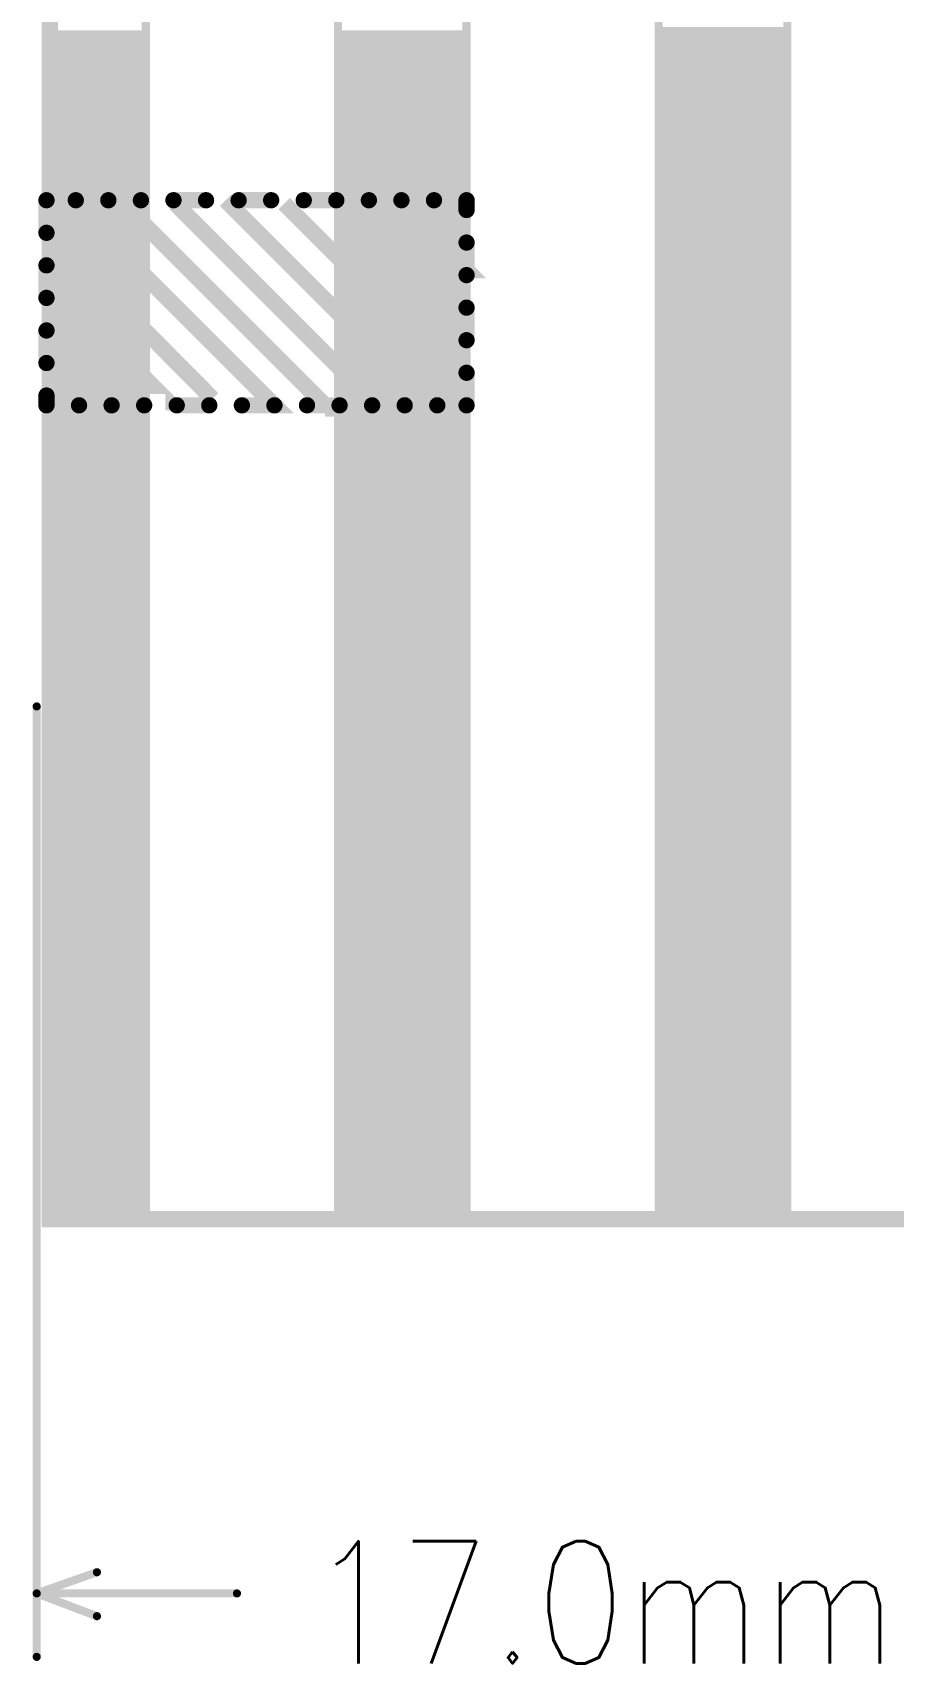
# Model space of a CAD drawing. Extents: x 2.21 to 9.98, y 0.91 to 8.6.
# Drawn here: x 8.235 to 8.764, y 3.652 to 4.654 of the extents above; entities that cross this region are included whole.
import ezdxf

# ---------------------------------------------------------------- set-up
doc = ezdxf.new("R2010")
doc.units = 0
doc.header["$LTSCALE"] = 25
doc.layers.get('0').update_dxf_attribs({"linetype": 'CONTINUOUS'})
doc.styles.get("Standard").update_dxf_attribs({"font": 'simplex'})

# ---------------------------------------------------------------- blocks, each defined once
blk = doc.blocks.new('DISC')
at = {"color": 0, "const_width": 0.5}
blk.add_lwpolyline([(0, 0.25, 1), (0, -0.25, 1)], format="xyb", close=True, dxfattribs=at)

msp = doc.modelspace()

# ---------------------------------------------------------------- linework, layer by layer
at = {"color": 3}
for points, const_width in [([(8.246, 3.925), (8.246, 8.213), (9.663, 8.213), (9.663, 3.925), (8.246, 3.925)], 0.01), ([(8.246, 8.213), (8.305, 8.213), (8.305, 3.925), (8.246, 3.925), (8.246, 8.213)], 0.005), ([(8.423, 8.213), (8.502, 8.213), (8.502, 3.925), (8.423, 3.925), (8.423, 8.213)], 0.005), ([(8.62, 8.213), (8.699, 8.213), (8.699, 3.927), (8.62, 3.927), (8.62, 8.213)], 0.005), ([(8.246, 4.653), (8.305, 4.653)], 0.005), ([(8.246, 4.648), (8.305, 4.648)], 0.005), ([(8.423, 4.653), (8.502, 4.653)], 0.005), ([(8.423, 4.648), (8.502, 4.648)], 0.005), ([(8.62, 4.655), (8.699, 4.655)], 0.005), ([(8.62, 4.65), (8.699, 4.65)], 0.005), ([(8.246, 4.643), (8.305, 4.643)], 0.005), ([(8.246, 4.638), (8.305, 4.638)], 0.005), ([(8.423, 4.643), (8.502, 4.643)], 0.005), ([(8.423, 4.638), (8.502, 4.638)], 0.005), ([(8.62, 4.645), (8.699, 4.645)], 0.005), ([(8.62, 4.64), (8.699, 4.64)], 0.005), ([(8.246, 4.633), (8.305, 4.633)], 0.005), ([(8.246, 4.628), (8.305, 4.628)], 0.005), ([(8.423, 4.633), (8.502, 4.633)], 0.005), ([(8.423, 4.628), (8.502, 4.628)], 0.005), ([(8.62, 4.635), (8.699, 4.635)], 0.005), ([(8.62, 4.63), (8.699, 4.63)], 0.005), ([(8.246, 4.623), (8.305, 4.623)], 0.005), ([(8.246, 4.618), (8.305, 4.618)], 0.005), ([(8.423, 4.623), (8.502, 4.623)], 0.005), ([(8.423, 4.618), (8.502, 4.618)], 0.005), ([(8.62, 4.625), (8.699, 4.625)], 0.005), ([(8.62, 4.62), (8.699, 4.62)], 0.005), ([(8.246, 4.613), (8.305, 4.613)], 0.005), ([(8.246, 4.608), (8.305, 4.608)], 0.005), ([(8.423, 4.613), (8.502, 4.613)], 0.005), ([(8.423, 4.608), (8.502, 4.608)], 0.005), ([(8.62, 4.615), (8.699, 4.615)], 0.005), ([(8.62, 4.61), (8.699, 4.61)], 0.005), ([(8.246, 4.603), (8.305, 4.603)], 0.005), ([(8.246, 4.598), (8.305, 4.598)], 0.005), ([(8.423, 4.603), (8.502, 4.603)], 0.005), ([(8.423, 4.598), (8.502, 4.598)], 0.005), ([(8.62, 4.605), (8.699, 4.605)], 0.005), ([(8.62, 4.6), (8.699, 4.6)], 0.005), ([(8.246, 4.593), (8.305, 4.593)], 0.005), ([(8.246, 4.588), (8.305, 4.588)], 0.005), ([(8.423, 4.593), (8.502, 4.593)], 0.005), ([(8.423, 4.588), (8.502, 4.588)], 0.005), ([(8.62, 4.595), (8.699, 4.595)], 0.005), ([(8.62, 4.59), (8.699, 4.59)], 0.005), ([(8.246, 4.583), (8.305, 4.583)], 0.005), ([(8.246, 4.578), (8.305, 4.578)], 0.005), ([(8.423, 4.583), (8.502, 4.583)], 0.005), ([(8.423, 4.578), (8.502, 4.578)], 0.005), ([(8.62, 4.585), (8.699, 4.585)], 0.005), ([(8.62, 4.58), (8.699, 4.58)], 0.005), ([(8.246, 4.573), (8.305, 4.573)], 0.005), ([(8.246, 4.568), (8.305, 4.568)], 0.005), ([(8.423, 4.573), (8.502, 4.573)], 0.005), ([(8.423, 4.568), (8.502, 4.568)], 0.005), ([(8.62, 4.575), (8.699, 4.575)], 0.005), ([(8.62, 4.57), (8.699, 4.57)], 0.005), ([(8.246, 4.563), (8.305, 4.563)], 0.005), ([(8.246, 4.558), (8.305, 4.558)], 0.005), ([(8.423, 4.563), (8.502, 4.563)], 0.005), ([(8.423, 4.558), (8.502, 4.558)], 0.005), ([(8.62, 4.565), (8.699, 4.565)], 0.005), ([(8.62, 4.56), (8.699, 4.56)], 0.005), ([(8.262, 4.551), (8.244, 4.551)], 0.01), ([(8.244, 4.551), (8.244, 4.531)], 0.01), ([(8.246, 4.553), (8.305, 4.553)], 0.005), ([(8.246, 4.548), (8.305, 4.548)], 0.005), ([(8.26, 4.549), (8.384, 4.425), (8.382, 4.425)], 0.01), ([(8.302, 4.551), (8.282, 4.551)], 0.01), ([(8.293, 4.547), (8.417, 4.423), (8.415, 4.423)], 0.01), ([(8.342, 4.551), (8.322, 4.551)], 0.01), ([(8.323, 4.549), (8.447, 4.425)], 0.01), ([(8.354, 4.551), (8.48, 4.425)], 0.01), ([(8.382, 4.551), (8.362, 4.551)], 0.01), ([(8.39, 4.549), (8.49, 4.449)], 0.01), ([(8.422, 4.551), (8.402, 4.551)], 0.01), ([(8.423, 4.553), (8.502, 4.553)], 0.005), ([(8.423, 4.548), (8.502, 4.548)], 0.005), ([(8.427, 4.551), (8.498, 4.48)], 0.01), ([(8.462, 4.551), (8.442, 4.551)], 0.01), ([(8.463, 4.547), (8.502, 4.508), (8.5, 4.508)], 0.01), ([(8.502, 4.551), (8.482, 4.551)], 0.01), ([(8.502, 4.545), (8.502, 4.551)], 0.01), ([(8.62, 4.555), (8.699, 4.555)], 0.005), ([(8.62, 4.55), (8.699, 4.55)], 0.005), ([(8.246, 4.543), (8.305, 4.543)], 0.005), ([(8.246, 4.538), (8.305, 4.538)], 0.005), ([(8.423, 4.543), (8.502, 4.543)], 0.005), ([(8.423, 4.538), (8.502, 4.538)], 0.005), ([(8.62, 4.545), (8.699, 4.545)], 0.005), ([(8.62, 4.54), (8.699, 4.54)], 0.005), ([(8.246, 4.53), (8.346, 4.429)], 0.01), ([(8.246, 4.533), (8.305, 4.533)], 0.005), ([(8.246, 4.528), (8.305, 4.528)], 0.005), ([(8.423, 4.533), (8.502, 4.533)], 0.005), ([(8.423, 4.528), (8.502, 4.528)], 0.005), ([(8.502, 4.505), (8.502, 4.525)], 0.01), ([(8.62, 4.535), (8.699, 4.535)], 0.005), ([(8.62, 4.53), (8.699, 4.53)], 0.005), ([(8.246, 4.523), (8.305, 4.523)], 0.005), ([(8.246, 4.518), (8.305, 4.518)], 0.005), ([(8.423, 4.523), (8.502, 4.523)], 0.005), ([(8.423, 4.518), (8.502, 4.518)], 0.005), ([(8.62, 4.525), (8.699, 4.525)], 0.005), ([(8.62, 4.52), (8.699, 4.52)], 0.005), ([(8.244, 4.511), (8.244, 4.491)], 0.01), ([(8.246, 4.513), (8.305, 4.513)], 0.005), ([(8.246, 4.508), (8.305, 4.508)], 0.005), ([(8.423, 4.513), (8.502, 4.513)], 0.005), ([(8.423, 4.508), (8.502, 4.508)], 0.005), ([(8.62, 4.515), (8.699, 4.515)], 0.005), ([(8.62, 4.51), (8.699, 4.51)], 0.005), ([(8.246, 4.5), (8.319, 4.427), (8.317, 4.427)], 0.01), ([(8.246, 4.503), (8.305, 4.503)], 0.005), ([(8.246, 4.498), (8.305, 4.498)], 0.005), ([(8.423, 4.503), (8.502, 4.503)], 0.005), ([(8.423, 4.498), (8.502, 4.498)], 0.005), ([(8.62, 4.505), (8.699, 4.505)], 0.005), ([(8.62, 4.5), (8.699, 4.5)], 0.005), ([(8.246, 4.493), (8.305, 4.493)], 0.005), ([(8.246, 4.488), (8.305, 4.488)], 0.005), ([(8.423, 4.493), (8.502, 4.493)], 0.005), ([(8.423, 4.488), (8.502, 4.488)], 0.005), ([(8.502, 4.465), (8.502, 4.485)], 0.01), ([(8.62, 4.495), (8.699, 4.495)], 0.005), ([(8.62, 4.49), (8.699, 4.49)], 0.005), ([(8.246, 4.483), (8.305, 4.483)], 0.005), ([(8.246, 4.478), (8.305, 4.478)], 0.005), ([(8.423, 4.483), (8.502, 4.483)], 0.005), ([(8.423, 4.478), (8.502, 4.478)], 0.005), ([(8.62, 4.485), (8.699, 4.485)], 0.005), ([(8.62, 4.48), (8.699, 4.48)], 0.005), ([(8.244, 4.471), (8.244, 4.451)], 0.01), ([(8.246, 4.472), (8.293, 4.425), (8.291, 4.425)], 0.01), ([(8.246, 4.473), (8.305, 4.473)], 0.005), ([(8.246, 4.468), (8.305, 4.468)], 0.005), ([(8.423, 4.473), (8.502, 4.473)], 0.005), ([(8.423, 4.468), (8.502, 4.468)], 0.005), ([(8.62, 4.475), (8.699, 4.475)], 0.005), ([(8.62, 4.47), (8.699, 4.47)], 0.005), ([(8.246, 4.463), (8.305, 4.463)], 0.005), ([(8.246, 4.458), (8.305, 4.458)], 0.005), ([(8.423, 4.463), (8.502, 4.463)], 0.005), ([(8.423, 4.458), (8.502, 4.458)], 0.005), ([(8.62, 4.465), (8.699, 4.465)], 0.005), ([(8.62, 4.46), (8.699, 4.46)], 0.005), ([(8.246, 4.453), (8.305, 4.453)], 0.005), ([(8.246, 4.448), (8.305, 4.448)], 0.005), ([(8.423, 4.453), (8.502, 4.453)], 0.005), ([(8.423, 4.448), (8.502, 4.448)], 0.005), ([(8.502, 4.425), (8.502, 4.445)], 0.01), ([(8.62, 4.455), (8.699, 4.455)], 0.005), ([(8.62, 4.45), (8.699, 4.45)], 0.005), ([(8.246, 4.443), (8.305, 4.443)], 0.005), ([(8.246, 4.438), (8.305, 4.438)], 0.005), ([(8.423, 4.443), (8.502, 4.443)], 0.005), ([(8.423, 4.438), (8.502, 4.438)], 0.005), ([(8.62, 4.445), (8.699, 4.445)], 0.005), ([(8.62, 4.44), (8.699, 4.44)], 0.005), ([(8.244, 4.431), (8.244, 4.425)], 0.01), ([(8.244, 4.425), (8.264, 4.425)], 0.01), ([(8.246, 4.433), (8.305, 4.433)], 0.005), ([(8.246, 4.428), (8.305, 4.428)], 0.005), ([(8.284, 4.425), (8.304, 4.425)], 0.01), ([(8.324, 4.425), (8.344, 4.425)], 0.01), ([(8.364, 4.425), (8.384, 4.425)], 0.01), ([(8.404, 4.425), (8.424, 4.425)], 0.01), ([(8.423, 4.433), (8.502, 4.433)], 0.005), ([(8.423, 4.428), (8.502, 4.428)], 0.005), ([(8.444, 4.425), (8.464, 4.425)], 0.01), ([(8.484, 4.425), (8.502, 4.425)], 0.01), ([(8.62, 4.435), (8.699, 4.435)], 0.005), ([(8.62, 4.43), (8.699, 4.43)], 0.005), ([(8.246, 4.423), (8.305, 4.423)], 0.005), ([(8.246, 4.418), (8.305, 4.418)], 0.005), ([(8.423, 4.423), (8.502, 4.423)], 0.005), ([(8.423, 4.418), (8.502, 4.418)], 0.005), ([(8.62, 4.425), (8.699, 4.425)], 0.005), ([(8.62, 4.42), (8.699, 4.42)], 0.005), ([(8.246, 4.413), (8.305, 4.413)], 0.005), ([(8.246, 4.408), (8.305, 4.408)], 0.005), ([(8.423, 4.413), (8.502, 4.413)], 0.005), ([(8.423, 4.408), (8.502, 4.408)], 0.005), ([(8.62, 4.415), (8.699, 4.415)], 0.005), ([(8.62, 4.41), (8.699, 4.41)], 0.005), ([(8.246, 4.403), (8.305, 4.403)], 0.005), ([(8.246, 4.398), (8.305, 4.398)], 0.005), ([(8.423, 4.403), (8.502, 4.403)], 0.005), ([(8.423, 4.398), (8.502, 4.398)], 0.005), ([(8.62, 4.405), (8.699, 4.405)], 0.005), ([(8.62, 4.4), (8.699, 4.4)], 0.005), ([(8.246, 4.393), (8.305, 4.393)], 0.005), ([(8.246, 4.388), (8.305, 4.388)], 0.005), ([(8.423, 4.393), (8.502, 4.393)], 0.005), ([(8.423, 4.388), (8.502, 4.388)], 0.005), ([(8.62, 4.395), (8.699, 4.395)], 0.005), ([(8.62, 4.39), (8.699, 4.39)], 0.005), ([(8.246, 4.383), (8.305, 4.383)], 0.005), ([(8.246, 4.378), (8.305, 4.378)], 0.005), ([(8.423, 4.383), (8.502, 4.383)], 0.005), ([(8.423, 4.378), (8.502, 4.378)], 0.005), ([(8.62, 4.385), (8.699, 4.385)], 0.005), ([(8.62, 4.38), (8.699, 4.38)], 0.005), ([(8.246, 4.373), (8.305, 4.373)], 0.005), ([(8.246, 4.368), (8.305, 4.368)], 0.005), ([(8.423, 4.373), (8.502, 4.373)], 0.005), ([(8.423, 4.368), (8.502, 4.368)], 0.005), ([(8.62, 4.375), (8.699, 4.375)], 0.005), ([(8.62, 4.37), (8.699, 4.37)], 0.005), ([(8.246, 4.363), (8.305, 4.363)], 0.005), ([(8.246, 4.358), (8.305, 4.358)], 0.005), ([(8.423, 4.363), (8.502, 4.363)], 0.005), ([(8.423, 4.358), (8.502, 4.358)], 0.005), ([(8.62, 4.365), (8.699, 4.365)], 0.005), ([(8.62, 4.36), (8.699, 4.36)], 0.005), ([(8.246, 4.353), (8.305, 4.353)], 0.005), ([(8.246, 4.348), (8.305, 4.348)], 0.005), ([(8.423, 4.353), (8.502, 4.353)], 0.005), ([(8.423, 4.348), (8.502, 4.348)], 0.005), ([(8.62, 4.355), (8.699, 4.355)], 0.005), ([(8.62, 4.35), (8.699, 4.35)], 0.005), ([(8.246, 4.343), (8.305, 4.343)], 0.005), ([(8.246, 4.338), (8.305, 4.338)], 0.005), ([(8.423, 4.343), (8.502, 4.343)], 0.005), ([(8.423, 4.338), (8.502, 4.338)], 0.005), ([(8.62, 4.345), (8.699, 4.345)], 0.005), ([(8.62, 4.34), (8.699, 4.34)], 0.005), ([(8.246, 4.333), (8.305, 4.333)], 0.005), ([(8.246, 4.328), (8.305, 4.328)], 0.005), ([(8.423, 4.333), (8.502, 4.333)], 0.005), ([(8.423, 4.328), (8.502, 4.328)], 0.005), ([(8.62, 4.335), (8.699, 4.335)], 0.005), ([(8.62, 4.33), (8.699, 4.33)], 0.005), ([(8.246, 4.323), (8.305, 4.323)], 0.005), ([(8.246, 4.318), (8.305, 4.318)], 0.005), ([(8.423, 4.323), (8.502, 4.323)], 0.005), ([(8.423, 4.318), (8.502, 4.318)], 0.005), ([(8.62, 4.325), (8.699, 4.325)], 0.005), ([(8.62, 4.32), (8.699, 4.32)], 0.005), ([(8.246, 4.313), (8.305, 4.313)], 0.005), ([(8.246, 4.308), (8.305, 4.308)], 0.005), ([(8.423, 4.313), (8.502, 4.313)], 0.005), ([(8.423, 4.308), (8.502, 4.308)], 0.005), ([(8.62, 4.315), (8.699, 4.315)], 0.005), ([(8.62, 4.31), (8.699, 4.31)], 0.005), ([(8.246, 4.303), (8.305, 4.303)], 0.005), ([(8.246, 4.298), (8.305, 4.298)], 0.005), ([(8.423, 4.303), (8.502, 4.303)], 0.005), ([(8.423, 4.298), (8.502, 4.298)], 0.005), ([(8.62, 4.305), (8.699, 4.305)], 0.005), ([(8.62, 4.3), (8.699, 4.3)], 0.005), ([(8.246, 4.293), (8.305, 4.293)], 0.005), ([(8.246, 4.288), (8.305, 4.288)], 0.005), ([(8.423, 4.293), (8.502, 4.293)], 0.005), ([(8.423, 4.288), (8.502, 4.288)], 0.005), ([(8.62, 4.295), (8.699, 4.295)], 0.005), ([(8.62, 4.29), (8.699, 4.29)], 0.005), ([(8.246, 4.283), (8.305, 4.283)], 0.005), ([(8.246, 4.278), (8.305, 4.278)], 0.005), ([(8.423, 4.283), (8.502, 4.283)], 0.005), ([(8.423, 4.278), (8.502, 4.278)], 0.005), ([(8.62, 4.285), (8.699, 4.285)], 0.005), ([(8.62, 4.28), (8.699, 4.28)], 0.005), ([(8.246, 4.273), (8.305, 4.273)], 0.005), ([(8.246, 4.268), (8.305, 4.268)], 0.005), ([(8.423, 4.273), (8.502, 4.273)], 0.005), ([(8.423, 4.268), (8.502, 4.268)], 0.005), ([(8.62, 4.275), (8.699, 4.275)], 0.005), ([(8.62, 4.27), (8.699, 4.27)], 0.005), ([(8.246, 4.263), (8.305, 4.263)], 0.005), ([(8.246, 4.258), (8.305, 4.258)], 0.005), ([(8.423, 4.263), (8.502, 4.263)], 0.005), ([(8.423, 4.258), (8.502, 4.258)], 0.005), ([(8.62, 4.265), (8.699, 4.265)], 0.005), ([(8.62, 4.26), (8.699, 4.26)], 0.005), ([(8.246, 4.253), (8.305, 4.253)], 0.005), ([(8.246, 4.248), (8.305, 4.248)], 0.005), ([(8.423, 4.253), (8.502, 4.253)], 0.005), ([(8.423, 4.248), (8.502, 4.248)], 0.005), ([(8.62, 4.255), (8.699, 4.255)], 0.005), ([(8.62, 4.25), (8.699, 4.25)], 0.005), ([(8.238, 4.24), (8.238, 3.656)], 0.005), ([(8.246, 4.243), (8.305, 4.243)], 0.005), ([(8.246, 4.238), (8.305, 4.238)], 0.005), ([(8.423, 4.243), (8.502, 4.243)], 0.005), ([(8.423, 4.238), (8.502, 4.238)], 0.005), ([(8.62, 4.245), (8.699, 4.245)], 0.005), ([(8.62, 4.24), (8.699, 4.24)], 0.005), ([(8.246, 4.233), (8.305, 4.233)], 0.005), ([(8.246, 4.228), (8.305, 4.228)], 0.005), ([(8.423, 4.233), (8.502, 4.233)], 0.005), ([(8.423, 4.228), (8.502, 4.228)], 0.005), ([(8.62, 4.235), (8.699, 4.235)], 0.005), ([(8.62, 4.23), (8.699, 4.23)], 0.005), ([(8.246, 4.223), (8.305, 4.223)], 0.005), ([(8.246, 4.218), (8.305, 4.218)], 0.005), ([(8.423, 4.223), (8.502, 4.223)], 0.005), ([(8.423, 4.218), (8.502, 4.218)], 0.005), ([(8.62, 4.225), (8.699, 4.225)], 0.005), ([(8.62, 4.22), (8.699, 4.22)], 0.005), ([(8.246, 4.213), (8.305, 4.213)], 0.005), ([(8.246, 4.208), (8.305, 4.208)], 0.005), ([(8.423, 4.213), (8.502, 4.213)], 0.005), ([(8.423, 4.208), (8.502, 4.208)], 0.005), ([(8.62, 4.215), (8.699, 4.215)], 0.005), ([(8.62, 4.21), (8.699, 4.21)], 0.005), ([(8.246, 4.203), (8.305, 4.203)], 0.005), ([(8.246, 4.198), (8.305, 4.198)], 0.005), ([(8.423, 4.203), (8.502, 4.203)], 0.005), ([(8.423, 4.198), (8.502, 4.198)], 0.005), ([(8.62, 4.205), (8.699, 4.205)], 0.005), ([(8.62, 4.2), (8.699, 4.2)], 0.005), ([(8.246, 4.193), (8.305, 4.193)], 0.005), ([(8.246, 4.188), (8.305, 4.188)], 0.005), ([(8.423, 4.193), (8.502, 4.193)], 0.005), ([(8.423, 4.188), (8.502, 4.188)], 0.005), ([(8.62, 4.195), (8.699, 4.195)], 0.005), ([(8.62, 4.19), (8.699, 4.19)], 0.005), ([(8.246, 4.183), (8.305, 4.183)], 0.005), ([(8.246, 4.178), (8.305, 4.178)], 0.005), ([(8.423, 4.183), (8.502, 4.183)], 0.005), ([(8.423, 4.178), (8.502, 4.178)], 0.005), ([(8.62, 4.185), (8.699, 4.185)], 0.005), ([(8.62, 4.18), (8.699, 4.18)], 0.005), ([(8.246, 4.173), (8.305, 4.173)], 0.005), ([(8.246, 4.168), (8.305, 4.168)], 0.005), ([(8.423, 4.173), (8.502, 4.173)], 0.005), ([(8.423, 4.168), (8.502, 4.168)], 0.005), ([(8.62, 4.175), (8.699, 4.175)], 0.005), ([(8.62, 4.17), (8.699, 4.17)], 0.005), ([(8.246, 4.163), (8.305, 4.163)], 0.005), ([(8.246, 4.158), (8.305, 4.158)], 0.005), ([(8.423, 4.163), (8.502, 4.163)], 0.005), ([(8.423, 4.158), (8.502, 4.158)], 0.005), ([(8.62, 4.165), (8.699, 4.165)], 0.005), ([(8.62, 4.16), (8.699, 4.16)], 0.005), ([(8.246, 4.153), (8.305, 4.153)], 0.005), ([(8.246, 4.148), (8.305, 4.148)], 0.005), ([(8.423, 4.153), (8.502, 4.153)], 0.005), ([(8.423, 4.148), (8.502, 4.148)], 0.005), ([(8.62, 4.155), (8.699, 4.155)], 0.005), ([(8.62, 4.15), (8.699, 4.15)], 0.005), ([(8.246, 4.143), (8.305, 4.143)], 0.005), ([(8.246, 4.138), (8.305, 4.138)], 0.005), ([(8.423, 4.143), (8.502, 4.143)], 0.005), ([(8.423, 4.138), (8.502, 4.138)], 0.005), ([(8.62, 4.145), (8.699, 4.145)], 0.005), ([(8.62, 4.14), (8.699, 4.14)], 0.005), ([(8.246, 4.133), (8.305, 4.133)], 0.005), ([(8.246, 4.128), (8.305, 4.128)], 0.005), ([(8.423, 4.133), (8.502, 4.133)], 0.005), ([(8.423, 4.128), (8.502, 4.128)], 0.005), ([(8.62, 4.135), (8.699, 4.135)], 0.005), ([(8.62, 4.13), (8.699, 4.13)], 0.005), ([(8.246, 4.123), (8.305, 4.123)], 0.005), ([(8.246, 4.118), (8.305, 4.118)], 0.005), ([(8.423, 4.123), (8.502, 4.123)], 0.005), ([(8.423, 4.118), (8.502, 4.118)], 0.005), ([(8.62, 4.125), (8.699, 4.125)], 0.005), ([(8.62, 4.12), (8.699, 4.12)], 0.005), ([(8.246, 4.113), (8.305, 4.113)], 0.005), ([(8.246, 4.108), (8.305, 4.108)], 0.005), ([(8.423, 4.113), (8.502, 4.113)], 0.005), ([(8.423, 4.108), (8.502, 4.108)], 0.005), ([(8.62, 4.115), (8.699, 4.115)], 0.005), ([(8.62, 4.11), (8.699, 4.11)], 0.005), ([(8.246, 4.103), (8.305, 4.103)], 0.005), ([(8.246, 4.098), (8.305, 4.098)], 0.005), ([(8.423, 4.103), (8.502, 4.103)], 0.005), ([(8.423, 4.098), (8.502, 4.098)], 0.005), ([(8.62, 4.105), (8.699, 4.105)], 0.005), ([(8.62, 4.1), (8.699, 4.1)], 0.005), ([(8.246, 4.093), (8.305, 4.093)], 0.005), ([(8.246, 4.088), (8.305, 4.088)], 0.005), ([(8.423, 4.093), (8.502, 4.093)], 0.005), ([(8.423, 4.088), (8.502, 4.088)], 0.005), ([(8.62, 4.095), (8.699, 4.095)], 0.005), ([(8.62, 4.09), (8.699, 4.09)], 0.005), ([(8.246, 4.083), (8.305, 4.083)], 0.005), ([(8.246, 4.078), (8.305, 4.078)], 0.005), ([(8.423, 4.083), (8.502, 4.083)], 0.005), ([(8.423, 4.078), (8.502, 4.078)], 0.005), ([(8.62, 4.085), (8.699, 4.085)], 0.005), ([(8.62, 4.08), (8.699, 4.08)], 0.005), ([(8.246, 4.073), (8.305, 4.073)], 0.005), ([(8.246, 4.068), (8.305, 4.068)], 0.005), ([(8.423, 4.073), (8.502, 4.073)], 0.005), ([(8.423, 4.068), (8.502, 4.068)], 0.005), ([(8.62, 4.075), (8.699, 4.075)], 0.005), ([(8.62, 4.07), (8.699, 4.07)], 0.005), ([(8.246, 4.063), (8.305, 4.063)], 0.005), ([(8.246, 4.058), (8.305, 4.058)], 0.005), ([(8.423, 4.063), (8.502, 4.063)], 0.005), ([(8.423, 4.058), (8.502, 4.058)], 0.005), ([(8.62, 4.065), (8.699, 4.065)], 0.005), ([(8.62, 4.06), (8.699, 4.06)], 0.005), ([(8.246, 4.053), (8.305, 4.053)], 0.005), ([(8.246, 4.048), (8.305, 4.048)], 0.005), ([(8.423, 4.053), (8.502, 4.053)], 0.005), ([(8.423, 4.048), (8.502, 4.048)], 0.005), ([(8.62, 4.055), (8.699, 4.055)], 0.005), ([(8.62, 4.05), (8.699, 4.05)], 0.005), ([(8.246, 4.043), (8.305, 4.043)], 0.005), ([(8.246, 4.038), (8.305, 4.038)], 0.005), ([(8.423, 4.043), (8.502, 4.043)], 0.005), ([(8.423, 4.038), (8.502, 4.038)], 0.005), ([(8.62, 4.045), (8.699, 4.045)], 0.005), ([(8.62, 4.04), (8.699, 4.04)], 0.005), ([(8.246, 4.033), (8.305, 4.033)], 0.005), ([(8.246, 4.028), (8.305, 4.028)], 0.005), ([(8.423, 4.033), (8.502, 4.033)], 0.005), ([(8.423, 4.028), (8.502, 4.028)], 0.005), ([(8.62, 4.035), (8.699, 4.035)], 0.005), ([(8.62, 4.03), (8.699, 4.03)], 0.005), ([(8.246, 4.023), (8.305, 4.023)], 0.005), ([(8.246, 4.018), (8.305, 4.018)], 0.005), ([(8.423, 4.023), (8.502, 4.023)], 0.005), ([(8.423, 4.018), (8.502, 4.018)], 0.005), ([(8.62, 4.025), (8.699, 4.025)], 0.005), ([(8.62, 4.02), (8.699, 4.02)], 0.005), ([(8.246, 4.013), (8.305, 4.013)], 0.005), ([(8.246, 4.008), (8.305, 4.008)], 0.005), ([(8.423, 4.013), (8.502, 4.013)], 0.005), ([(8.423, 4.008), (8.502, 4.008)], 0.005), ([(8.62, 4.015), (8.699, 4.015)], 0.005), ([(8.62, 4.01), (8.699, 4.01)], 0.005), ([(8.246, 4.003), (8.305, 4.003)], 0.005), ([(8.246, 3.998), (8.305, 3.998)], 0.005), ([(8.423, 4.003), (8.502, 4.003)], 0.005), ([(8.423, 3.998), (8.502, 3.998)], 0.005), ([(8.62, 4.005), (8.699, 4.005)], 0.005), ([(8.62, 4), (8.699, 4)], 0.005), ([(8.246, 3.993), (8.305, 3.993)], 0.005), ([(8.246, 3.988), (8.305, 3.988)], 0.005), ([(8.423, 3.993), (8.502, 3.993)], 0.005), ([(8.423, 3.988), (8.502, 3.988)], 0.005), ([(8.62, 3.995), (8.699, 3.995)], 0.005), ([(8.62, 3.99), (8.699, 3.99)], 0.005), ([(8.246, 3.983), (8.305, 3.983)], 0.005), ([(8.246, 3.978), (8.305, 3.978)], 0.005), ([(8.423, 3.983), (8.502, 3.983)], 0.005), ([(8.423, 3.978), (8.502, 3.978)], 0.005), ([(8.62, 3.985), (8.699, 3.985)], 0.005), ([(8.62, 3.98), (8.699, 3.98)], 0.005), ([(8.246, 3.973), (8.305, 3.973)], 0.005), ([(8.246, 3.968), (8.305, 3.968)], 0.005), ([(8.423, 3.973), (8.502, 3.973)], 0.005), ([(8.423, 3.968), (8.502, 3.968)], 0.005), ([(8.62, 3.975), (8.699, 3.975)], 0.005), ([(8.62, 3.97), (8.699, 3.97)], 0.005), ([(8.246, 3.963), (8.305, 3.963)], 0.005), ([(8.246, 3.958), (8.305, 3.958)], 0.005), ([(8.423, 3.963), (8.502, 3.963)], 0.005), ([(8.423, 3.958), (8.502, 3.958)], 0.005), ([(8.62, 3.965), (8.699, 3.965)], 0.005), ([(8.62, 3.96), (8.699, 3.96)], 0.005), ([(8.246, 3.953), (8.305, 3.953)], 0.005), ([(8.246, 3.948), (8.305, 3.948)], 0.005), ([(8.423, 3.953), (8.502, 3.953)], 0.005), ([(8.423, 3.948), (8.502, 3.948)], 0.005), ([(8.62, 3.955), (8.699, 3.955)], 0.005), ([(8.62, 3.95), (8.699, 3.95)], 0.005), ([(8.246, 3.943), (8.305, 3.943)], 0.005), ([(8.246, 3.938), (8.305, 3.938)], 0.005), ([(8.423, 3.943), (8.502, 3.943)], 0.005), ([(8.423, 3.938), (8.502, 3.938)], 0.005), ([(8.62, 3.945), (8.699, 3.945)], 0.005), ([(8.62, 3.94), (8.699, 3.94)], 0.005), ([(8.246, 3.933), (8.305, 3.933)], 0.005), ([(8.246, 3.928), (8.305, 3.928)], 0.005), ([(8.423, 3.933), (8.502, 3.933)], 0.005), ([(8.423, 3.928), (8.502, 3.928)], 0.005), ([(8.62, 3.935), (8.699, 3.935)], 0.005), ([(8.62, 3.93), (8.699, 3.93)], 0.005), ([(8.238, 3.695), (8.275, 3.708)], 0.005), ([(8.238, 3.695), (8.361, 3.695)], 0.005), ([(8.238, 3.695), (8.275, 3.681)], 0.005)]:
    msp.add_lwpolyline(points, dxfattribs=dict(at, const_width=const_width))

# ---------------------------------------------------------------- block references
for p, xscale, yscale in [((8.244, 4.551), 0.01, 0.01), ((8.244, 4.551), 0.01, 0.01), ((8.262, 4.551), 0.01, 0.01), ((8.282, 4.551), 0.01, 0.01), ((8.302, 4.551), 0.01, 0.01), ((8.322, 4.551), 0.01, 0.01), ((8.342, 4.551), 0.01, 0.01), ((8.362, 4.551), 0.01, 0.01), ((8.382, 4.551), 0.01, 0.01), ((8.402, 4.551), 0.01, 0.01), ((8.422, 4.551), 0.01, 0.01), ((8.442, 4.551), 0.01, 0.01), ((8.462, 4.551), 0.01, 0.01), ((8.482, 4.551), 0.01, 0.01), ((8.502, 4.551), 0.01, 0.01), ((8.502, 4.551), 0.01, 0.01), ((8.502, 4.545), 0.01, 0.01), ((8.244, 4.531), 0.01, 0.01), ((8.502, 4.525), 0.01, 0.01), ((8.244, 4.511), 0.01, 0.01), ((8.502, 4.505), 0.01, 0.01), ((8.244, 4.491), 0.01, 0.01), ((8.502, 4.485), 0.01, 0.01), ((8.244, 4.471), 0.01, 0.01), ((8.502, 4.465), 0.01, 0.01), ((8.244, 4.451), 0.01, 0.01), ((8.502, 4.445), 0.01, 0.01), ((8.244, 4.431), 0.01, 0.01), ((8.244, 4.425), 0.01, 0.01), ((8.244, 4.425), 0.01, 0.01), ((8.264, 4.425), 0.01, 0.01), ((8.284, 4.425), 0.01, 0.01), ((8.304, 4.425), 0.01, 0.01), ((8.324, 4.425), 0.01, 0.01), ((8.344, 4.425), 0.01, 0.01), ((8.364, 4.425), 0.01, 0.01), ((8.384, 4.425), 0.01, 0.01), ((8.404, 4.425), 0.01, 0.01), ((8.424, 4.425), 0.01, 0.01), ((8.444, 4.425), 0.01, 0.01), ((8.464, 4.425), 0.01, 0.01), ((8.484, 4.425), 0.01, 0.01), ((8.502, 4.425), 0.01, 0.01), ((8.502, 4.425), 0.01, 0.01), ((8.238, 4.24), 0.005, 0.005), ((8.275, 3.708), 0.005, 0.005), ((8.238, 3.695), 0.005, 0.005), ((8.238, 3.695), 0.005, 0.005), ((8.238, 3.695), 0.005, 0.005), ((8.361, 3.695), 0.005, 0.005), ((8.275, 3.681), 0.005, 0.005), ((8.238, 3.656), 0.005, 0.005)]:
    msp.add_blockref('DISC', p, dxfattribs=dict(at, xscale=xscale, yscale=yscale))

# ---------------------------------------------------------------- texts
at = {"color": 3, "width": 0.866}
msp.add_text('17.0mm', height=0.075, dxfattribs=at).set_placement((8.405, 3.652))

doc.saveas('drawing.dxf')
